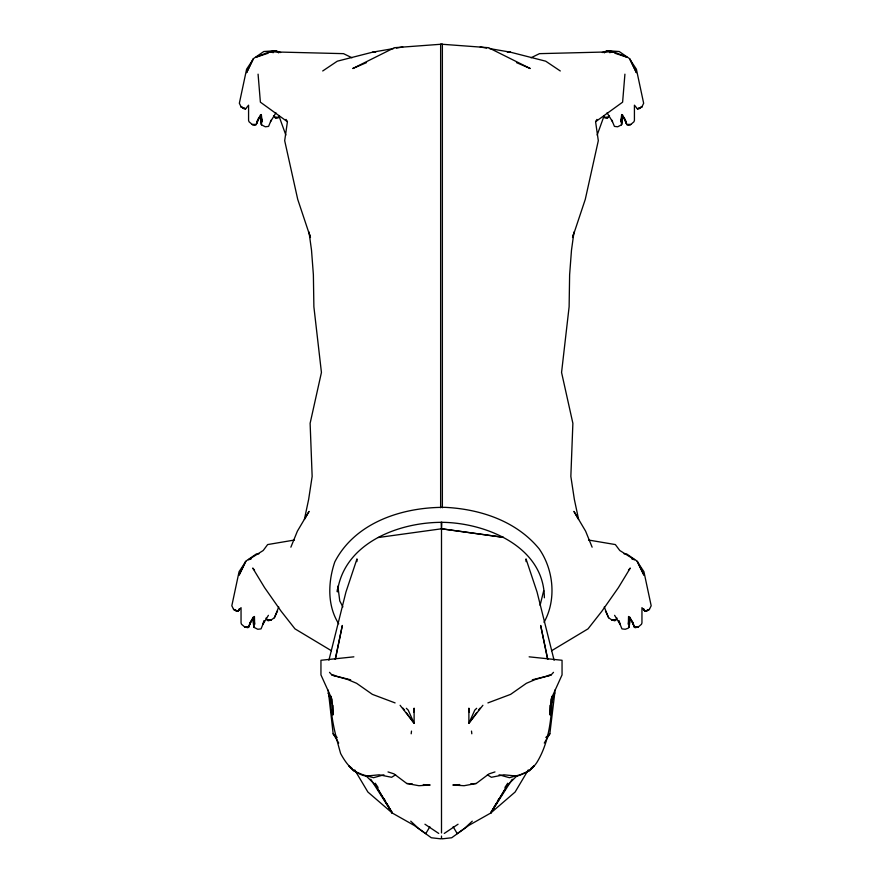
<?xml version="1.0" encoding="UTF-8"?>
<svg xmlns="http://www.w3.org/2000/svg" width="883" height="883" viewBox="0 0 883 883"><rect width="100%" height="100%" fill="white"/><g stroke="black" fill="none" stroke-linecap="round" stroke-linejoin="round"><path stroke-width="1.32" d="M261.523 120.894L261.467 124.823L265.297 126.777L268.564 126.401L271.213 120.055M620.904 119.26L620.837 121.887L621.676 114.547L625.683 121.048L624.16 117.384M628.553 616.477L628.365 624.38L629.204 617.04L633.21 623.541L634.347 627.018L635.109 627.714L638.243 627.029L641.466 624.281L641.952 622.901L641.952 607.67L644.943 611.334L646.544 611.268L649.413 609.38L651.179 605.76L643.917 571.654L637.14 561.467L643.95 575.186L637.449 561.356L626.72 554.005L624.082 553.829M356.909 561.599L356.986 558.895L345.937 592.063L328.895 660.307M552.074 696.223C551.698 718.188 548.983 741.654 537.857 760.815C533.376 768.905 525.815 773.342 517.173 776.102L503.829 774.81L491.378 777.283L487.394 774.81M441.831 522.228L441.566 528.785L378.321 537.515M261.191 120.772L261.467 124.823L260.485 118.499L261.081 114.878M253.829 620.694L253.94 627.316L257.77 629.27L261.037 628.895L264.149 621.345M624.921 74.161L622.614 102.163L595.584 121.733L598.31 140.684L585.286 199.337L572.548 237.527L573.089 234.845M411.191 733.795L411.5 731.091M413.652 712.206L414.116 708.155L414.116 723.254L400.109 705.296M574.005 231.986L571.489 250.187L569.623 274.712L569.116 306.787L561.566 372.471L572.879 423.31L570.848 476.401L574.358 499.425L578.608 519.436L573.928 511.389L585.617 531.18L592.129 547.184M286.048 119.404L287.416 121.733L284.69 140.684L297.714 199.337L310.452 237.527L309.911 234.845M618.851 621.345L621.963 628.895L625.23 629.27L628.122 628.221L629.06 627.316L630.043 620.992L629.447 617.36M253.553 617.36L252.957 620.992L253.94 627.316M335.198 659.402L342.328 625.462L335.441 659.16M540.087 605.319L543.718 590.661M263.874 620.749L262.935 624.27L268.399 615.319M260.518 114.779L256.18 124.536L255.419 125.22L252.284 124.536L249.061 121.788L248.576 120.419L248.576 105.187L245.584 108.852L243.984 108.775L241.114 106.887L239.348 103.278L246.611 69.172L253.388 58.973L246.578 72.693L253.079 58.874L263.807 51.523L275.684 50.717L280.639 52.527M252.991 617.272L248.653 627.018L247.891 627.714L244.757 627.029L241.534 624.281L241.048 622.901L241.048 607.67L238.057 611.334L236.456 611.268L233.587 609.38L231.821 605.76L239.083 571.654L245.86 561.467L239.05 575.186L245.551 561.356L256.28 554.005L258.918 553.829M629.06 627.316L629.171 620.694M265.982 618.111L268.156 620.804L271.136 619.965L274.359 617.78L278.741 606.974M257.704 120.695L256.18 124.536L257.406 120.938M250.529 622.029L248.653 627.018L244.757 627.029L248.653 627.018L250.805 621.091M551.533 703.166L554.778 692.835L554.778 690.12M551.544 701.842L554.778 692.835L549.844 733.718L544.281 743.056M597.162 135.055L604.149 115.684M290.871 547.184L297.383 531.18L309.072 511.389L304.392 519.436L308.642 499.425L312.152 476.401L310.121 423.31L321.434 372.471L313.884 306.787L313.377 274.712L311.511 250.187L308.995 231.986M258.84 117.384L257.317 121.048L261.324 114.547L262.163 121.887L262.096 119.26M274.359 617.78L277.56 610.937M239.15 609.049L238.057 611.334L233.587 609.38L238.057 611.334L239.15 609.215M496.147 803.574L490.716 813.044L468.84 825.406L451.699 837.757L442.118 838.85M497.515 801.201L498.873 798.828M595.584 121.733L596.952 119.404M429.855 826.742L425.761 833.64L418.387 828.331L410.727 821.157M528.31 769.877L515.109 792.04L490.716 813.044L506.08 787.493L490.716 813.044L512.239 779.259M270.463 121.777L275.926 112.825M249.79 623.541L253.796 617.04L254.635 624.38L254.447 616.477M609.491 115.629L607.305 118.311L604.336 117.483L608.387 117.373L604.336 117.483M507.725 783.21L505.021 787.493L517.272 775.561M617.018 618.111L614.844 620.804L611.864 619.965L608.641 617.78L604.259 606.974M544.038 622.327C556.588 599.789 553.74 569.999 539.226 548.939C516.5 521.069 480.286 509.116 445.352 507.361C403.112 506.941 355.33 522.063 334.8 561.908C328.023 581.798 327.052 605.572 338.73 623.817M476.809 712.482L468.884 723.254L468.884 708.155L469.348 712.206M478.398 710.318L479.977 708.166M482.891 705.296L468.884 723.254L474.778 710.142L476.677 708.298M546.478 737.934L549.844 733.718L545.86 737.437M628.464 570.098L630.285 568.067L618.409 587.636L601.941 611.135L588.034 628.851L551.621 650.716M553.498 672.338L550.904 675.131L535.683 679.369L526.378 683.31L510.617 694.369L487.902 702.912M472.273 821.157L464.613 828.331L457.239 833.64L453.145 826.742M530.926 768.442L534.248 765.583L529.425 770.892L520.639 774.546M459.723 784.568L452.858 785.02L464.072 785.715L476.224 783.497L489.072 773.85L494.977 771.93M604.27 52.87L607.316 50.717L619.193 51.523L629.921 58.874L636.422 72.693L629.612 58.973L636.389 69.172L643.652 103.278L641.886 106.887L639.016 108.775L637.416 108.852L634.424 105.187L634.424 120.419L633.939 121.788L630.716 124.536L627.581 125.22L626.82 124.536L622.482 114.779M322.714 70.971L337.284 61.192L372.825 52.119L393.675 48.543M444.27 833.431L458.056 824.225M395.606 774.81L391.622 777.283L379.171 774.81L365.827 776.102C353.653 773.475 346.213 763.894 340.628 753.53C335.352 734.822 330.121 715.859 330.926 696.223M531.014 57.77L539.48 53.653L613.575 51.799L627.04 57.24L614.711 53.168M366.533 62.594L352.781 68.521L394.469 47.693L442.372 44.15L442.372 507.736M602.361 52.527L607.316 50.717L613.575 51.799L609.634 52.649M268.289 53.168L255.96 57.24L269.425 51.799L275.684 50.717L278.73 52.87M273.211 51.534L275.684 50.717M383.906 774.81L373.575 777.702L362.957 774.81M278.664 117.483L274.613 117.373L278.664 117.483L275.695 118.311L273.509 115.629M520.043 774.81L509.425 777.702L499.094 774.81M251.059 559.049L248.432 559.734L263.2 550.517L267.648 544.568L294.458 540.032M532.317 679.811L550.904 675.131L548.177 675.407M396.279 48.101L402.791 46.987M353.873 656.831L320.948 660.274L320.948 674.91L332.129 699.601L332.957 715.009L332.957 705.418M470.727 783.85L476.224 783.497M628.045 124.536L630.716 124.536L628.111 124.536M254.889 124.536L252.284 124.536L254.955 124.536M388.023 771.93L393.928 773.85L406.776 783.497L412.273 783.85M423.277 784.568L430.142 785.02L418.928 785.715L406.776 783.497M516.467 62.594L530.219 68.521L488.531 47.693L440.628 44.15L440.628 507.736M334.823 675.407L332.096 675.131L329.502 672.338M529.127 656.831L562.052 660.274L562.052 674.91L550.871 699.601L550.043 715.009L550.043 705.418M440.882 838.85L431.301 837.757L414.16 825.406L392.284 813.044L367.891 792.04L354.69 769.877M588.542 540.032L615.352 544.568L619.8 550.517L634.568 559.734L631.941 559.049M480.209 46.987L486.721 48.101M489.325 48.543L510.175 52.119L545.716 61.192L560.286 70.971M273.366 52.649L269.425 51.799L343.52 53.653L351.986 57.77M350.683 679.811L332.096 675.131L347.317 679.369L356.622 683.31L372.383 694.369L395.098 702.912M607.316 50.717L609.789 51.534M362.361 774.546L353.575 770.892L348.752 765.583L352.074 768.442M331.379 650.716L294.966 628.851L281.059 611.135L264.591 587.636L252.715 568.067L254.536 570.098M424.944 824.225L438.73 833.431M287.416 121.733L260.386 102.163L258.079 74.161M337.14 737.437L333.156 733.718L328.222 690.12M365.728 775.561L377.979 787.493L375.275 783.21M406.323 708.298L408.222 710.142L414.116 723.254L406.191 712.482M336.522 737.934L333.156 733.718L338.719 743.056M403.023 708.166L404.602 710.318M370.761 779.259L392.284 813.044L376.92 787.493L392.284 813.044L386.853 803.574M607.074 112.825L612.537 121.777M614.601 615.319L620.065 624.27L619.126 620.749M384.127 798.828L385.485 801.201M342.891 606.897L339.778 600.981L337.858 586.157M643.85 609.215L644.943 611.334L649.413 609.38L644.943 611.334L643.85 609.049M605.44 610.937L608.641 617.78M632.195 621.091L633.21 623.541M611.787 120.055L614.436 126.401L617.703 126.777L621.533 124.823L621.809 120.772M278.851 115.684L285.838 135.055M331.456 701.842L328.222 692.835L331.467 703.166M625.594 120.938L626.82 124.536L625.296 120.695M632.471 622.029L634.347 627.018L638.243 627.029L634.347 627.018L630.009 617.272M554.105 660.307L537.063 592.063L526.014 558.895L526.091 561.599M547.559 659.16L540.672 625.462L547.802 659.402M621.919 114.878L622.515 118.499L621.533 124.823L621.477 120.894M544.37 597.78C544.083 547.57 488.2 523.818 445.043 522.383C400.705 521.246 344.039 542.206 337.339 591.908L337.339 589.458M471.5 731.091L471.809 733.795M441.169 522.228L441.434 528.785L503.332 537.328L441.5 528.785L441.5 832.934M441.5 836.058L441.5 838.585M641.886 106.887L637.416 108.852L641.886 106.887M271.136 619.965L267.085 619.866L271.136 619.965M615.915 619.866L611.864 619.965L615.915 619.866M510.175 52.119L507.449 52.207L510.175 52.119M375.54 52.163L372.825 52.119L375.551 52.207M245.584 108.852L241.114 106.887L245.584 108.852"/></g></svg>
